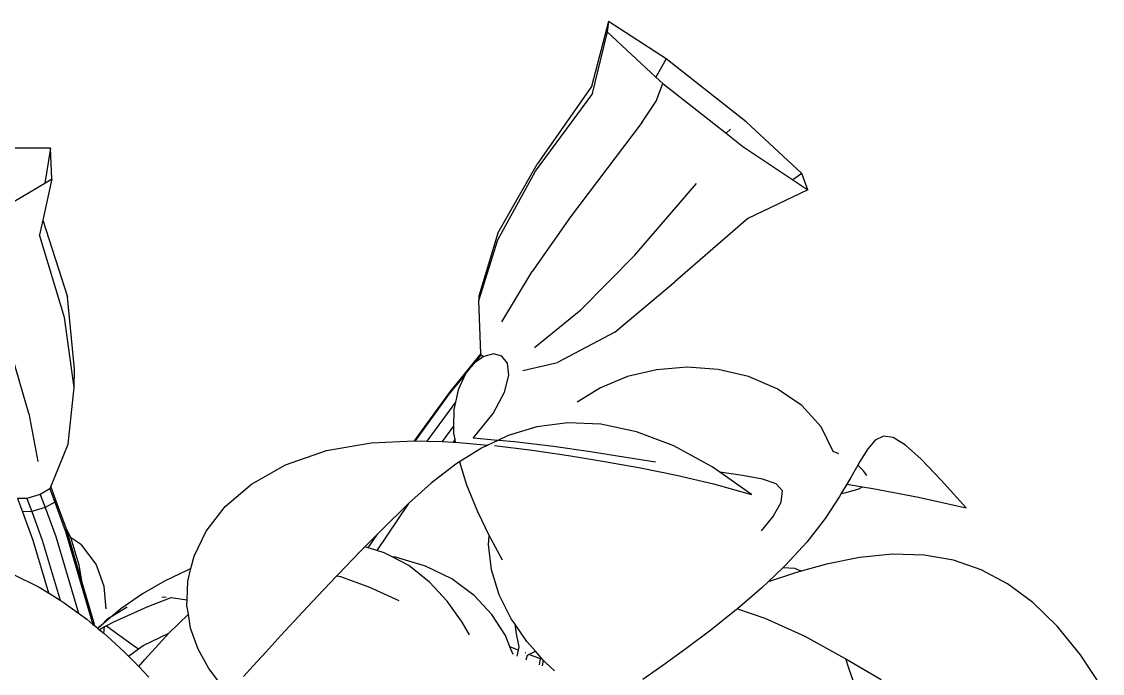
# Model space of a CAD drawing. Header units: metres. Extents: x 54.3 to 102.1, y 17 to 45.8.
# Drawn here: x 95.3906 to 95.7029, y 34.0624 to 34.2507 of the extents above; entities that cross this region are included whole.
import ezdxf

# ---------------------------------------------------------------- set-up
doc = ezdxf.new("R2010")
doc.units = ezdxf.units.M
doc.layers.add('Edges', color=7, linetype='Continuous')

# ---------------------------------------------------------------- blocks, each defined once
blk = doc.blocks.new('fr elevation')
for p, q in [((0.63816, -2.18248), (0.63323, -2.2012)), ((0.63816, -2.18248), (0.63776, -2.18541)), ((0.65479, -2.19327), (0.63816, -2.18248)), ((0.63776, -2.18541), (0.6333, -2.20364)), ((0.63776, -2.18541), (0.65184, -2.19848)), ((0.65479, -2.19327), (0.65184, -2.19848)), ((0.67793, -2.21145), (0.65479, -2.19327)), ((0.65184, -2.19848), (0.65384, -2.20034)), ((0.63323, -2.2012), (0.61753, -2.22364)), ((0.65188, -2.20544), (0.65384, -2.20034)), ((0.65384, -2.20034), (0.67217, -2.21475)), ((0.61704, -2.22569), (0.6333, -2.20364)), ((0.64785, -2.21153), (0.65188, -2.20544)), ((0.64785, -2.21153), (0.62718, -2.23887)), ((0.69402, -2.22639), (0.67793, -2.21145)), ((0.67217, -2.21475), (0.67344, -2.21357)), ((0.67217, -2.21475), (0.67698, -2.21853)), ((0.47687, -2.21908), (0.45509, -2.21907)), ((0.47687, -2.21908), (0.47519, -2.22917)), ((0.47728, -2.22794), (0.47687, -2.21908)), ((0.67698, -2.21853), (0.6914, -2.2282)), ((0.60611, -2.24358), (0.61753, -2.22364)), ((0.60617, -2.24551), (0.61704, -2.22569)), ((0.69402, -2.22639), (0.6914, -2.2282)), ((0.69575, -2.23111), (0.69402, -2.22639)), ((0.45805, -2.23928), (0.47519, -2.22917)), ((0.47728, -2.22794), (0.4746, -2.23984)), ((0.47519, -2.22917), (0.47728, -2.22794)), ((0.64575, -2.24993), (0.66358, -2.22921)), ((0.6914, -2.2282), (0.69575, -2.23111)), ((0.69575, -2.23111), (0.67838, -2.23934)), ((0.62718, -2.23887), (0.61612, -2.25469)), ((0.67838, -2.23934), (0.65742, -2.25759)), ((0.4746, -2.23984), (0.47364, -2.24408)), ((0.4746, -2.23984), (0.4818, -2.26201)), ((0.48092, -2.26801), (0.47364, -2.24408)), ((0.60611, -2.24358), (0.60063, -2.2618)), ((0.60067, -2.2631), (0.60617, -2.24551)), ((0.63014, -2.26575), (0.64575, -2.24993)), ((0.60735, -2.26926), (0.61612, -2.25469)), ((0.64001, -2.27221), (0.65742, -2.25759)), ((0.48383, -2.28291), (0.4818, -2.26201)), ((0.60063, -2.2618), (0.60067, -2.2631)), ((0.60127, -2.27839), (0.60067, -2.2631)), ((0.61676, -2.27668), (0.63014, -2.26575)), ((0.48369, -2.28816), (0.48092, -2.26801)), ((0.64001, -2.27221), (0.62338, -2.28101)), ((0.47057, -2.29574), (0.46521, -2.27708)), ((0.60127, -2.27839), (0.59846, -2.28181)), ((0.60128, -2.27879), (0.59939, -2.2811)), ((0.6019, -2.27935), (0.59939, -2.2811)), ((0.60128, -2.27879), (0.60127, -2.27839)), ((0.6019, -2.27935), (0.60128, -2.27879)), ((0.60212, -2.2792), (0.6019, -2.27935)), ((0.60492, -2.2785), (0.60212, -2.2792)), ((0.60732, -2.27914), (0.60492, -2.2785)), ((0.60895, -2.28119), (0.60732, -2.27914)), ((0.48369, -2.28816), (0.48383, -2.28291)), ((0.59846, -2.28181), (0.59225, -2.28941)), ((0.59672, -2.28439), (0.59847, -2.28218)), ((0.59847, -2.28218), (0.59846, -2.28181)), ((0.59846, -2.28181), (0.59867, -2.28195)), ((0.59867, -2.28195), (0.59847, -2.28218)), ((0.59928, -2.28118), (0.59867, -2.28195)), ((0.59939, -2.2811), (0.59928, -2.28118)), ((0.60936, -2.28467), (0.60895, -2.28119)), ((0.61341, -2.28327), (0.62338, -2.28101)), ((0.65202, -2.28306), (0.64362, -2.28504)), ((0.66084, -2.28236), (0.65202, -2.28306)), ((0.66982, -2.283), (0.66084, -2.28236)), ((0.67863, -2.28505), (0.66982, -2.283)), ((0.59672, -2.28439), (0.59229, -2.28978)), ((0.59672, -2.28439), (0.59469, -2.28883)), ((0.60813, -2.28956), (0.60936, -2.28467)), ((0.64362, -2.28504), (0.6358, -2.28825)), ((0.68686, -2.28854), (0.67863, -2.28505)), ((0.48196, -2.30453), (0.48369, -2.28816)), ((0.59225, -2.28941), (0.58195, -2.30356)), ((0.59469, -2.28883), (0.5939, -2.29239)), ((0.60482, -2.29572), (0.60813, -2.28956)), ((0.6358, -2.28825), (0.62905, -2.29246)), ((0.69402, -2.29343), (0.68686, -2.28854)), ((0.59229, -2.28978), (0.58224, -2.30357)), ((0.5939, -2.29239), (0.58567, -2.30369)), ((0.5939, -2.29239), (0.59342, -2.29457)), ((0.47057, -2.29574), (0.47316, -2.30961)), ((0.59342, -2.29457), (0.59339, -2.29948)), ((0.59904, -2.30287), (0.60482, -2.29572)), ((0.6996, -2.29958), (0.69402, -2.29343)), ((0.62638, -2.29842), (0.61746, -2.29957)), ((0.63597, -2.29881), (0.62638, -2.29842)), ((0.64621, -2.30097), (0.63597, -2.29881)), ((0.59021, -2.30384), (0.59339, -2.29948)), ((0.59339, -2.29948), (0.59337, -2.30135)), ((0.59337, -2.30135), (0.59372, -2.30324)), ((0.60917, -2.30207), (0.60616, -2.30348)), ((0.61746, -2.29957), (0.60917, -2.30207)), ((0.65699, -2.30504), (0.64621, -2.30097)), ((0.70304, -2.30673), (0.6996, -2.29958)), ((0.47691, -2.31693), (0.48196, -2.30453)), ((0.55668, -2.30643), (0.56952, -2.30418)), ((0.56952, -2.30418), (0.58195, -2.30356)), ((0.58195, -2.30356), (0.58224, -2.30357)), ((0.58224, -2.30357), (0.58567, -2.30369)), ((0.58567, -2.30369), (0.59021, -2.30384)), ((0.59021, -2.30384), (0.59321, -2.30394)), ((0.59372, -2.30324), (0.59321, -2.30394)), ((0.59321, -2.30394), (0.59385, -2.30397)), ((0.59372, -2.30324), (0.59385, -2.30397)), ((0.59385, -2.30397), (0.60331, -2.30481)), ((0.60616, -2.30348), (0.59904, -2.30287)), ((0.60331, -2.30481), (0.60142, -2.3057)), ((0.60616, -2.30348), (0.60331, -2.30481)), ((0.60516, -2.30498), (0.61604, -2.30632)), ((0.61093, -2.30388), (0.60641, -2.3035)), ((0.6222, -2.30525), (0.61093, -2.30388)), ((0.63293, -2.30681), (0.6222, -2.30525)), ((0.66815, -2.3111), (0.65699, -2.30504)), ((0.71526, -2.30344), (0.71307, -2.30593)), ((0.71762, -2.30228), (0.71526, -2.30344)), ((0.72043, -2.30267), (0.71762, -2.30228)), ((0.72397, -2.30483), (0.72043, -2.30267)), ((0.72849, -2.3089), (0.72397, -2.30483)), ((0.54477, -2.31057), (0.55668, -2.30643)), ((0.60142, -2.3057), (0.59503, -2.3097)), ((0.61604, -2.30632), (0.62661, -2.30785)), ((0.62661, -2.30785), (0.63701, -2.30954)), ((0.64312, -2.30842), (0.63293, -2.30681)), ((0.6517, -2.3098), (0.64312, -2.30842)), ((0.70472, -2.30736), (0.70304, -2.30673)), ((0.71307, -2.30593), (0.7108, -2.30956)), ((0.53499, -2.31611), (0.54477, -2.31057)), ((0.59405, -2.31032), (0.58691, -2.31582)), ((0.59503, -2.3097), (0.59405, -2.31032)), ((0.59503, -2.3097), (0.59712, -2.31632)), ((0.63701, -2.30954), (0.64736, -2.31139)), ((0.64736, -2.31139), (0.65781, -2.31351)), ((0.6703, -2.31261), (0.66815, -2.3111)), ((0.70978, -2.31134), (0.70816, -2.31418)), ((0.71018, -2.31067), (0.70978, -2.31134)), ((0.7108, -2.30956), (0.71018, -2.31067)), ((0.71181, -2.31228), (0.71018, -2.31067)), ((0.73427, -2.31496), (0.72849, -2.3089)), ((0.65781, -2.31351), (0.66848, -2.31601)), ((0.67689, -2.31358), (0.6703, -2.31261)), ((0.67946, -2.31907), (0.6703, -2.31261)), ((0.68262, -2.31463), (0.67689, -2.31358)), ((0.68664, -2.31598), (0.68262, -2.31463)), ((0.70816, -2.31418), (0.707, -2.31613)), ((0.71277, -2.31366), (0.71181, -2.31228)), ((0.47668, -2.31749), (0.47392, -2.31909)), ((0.47668, -2.31749), (0.47691, -2.31693)), ((0.47668, -2.31749), (0.47809, -2.32132)), ((0.47691, -2.31693), (0.47812, -2.32021)), ((0.52739, -2.32262), (0.53499, -2.31611)), ((0.58691, -2.31582), (0.58038, -2.32168)), ((0.59712, -2.31632), (0.60032, -2.32406)), ((0.66848, -2.31601), (0.67946, -2.31907)), ((0.68848, -2.31809), (0.68664, -2.31598)), ((0.707, -2.31613), (0.70538, -2.31885)), ((0.70687, -2.31849), (0.71051, -2.31745)), ((0.707, -2.31613), (0.71158, -2.31689)), ((0.71051, -2.31745), (0.71158, -2.31689)), ((0.71158, -2.31689), (0.71453, -2.31737)), ((0.71453, -2.31737), (0.72779, -2.31988)), ((0.74153, -2.32293), (0.73427, -2.31496)), ((0.47004, -2.32024), (0.46732, -2.32027)), ((0.46732, -2.32027), (0.46873, -2.32409)), ((0.47392, -2.31909), (0.47004, -2.32024)), ((0.47004, -2.32024), (0.47145, -2.32406)), ((0.47392, -2.31909), (0.47533, -2.32291)), ((0.47812, -2.32021), (0.47809, -2.32132)), ((0.47812, -2.32021), (0.48125, -2.3287)), ((0.68802, -2.32131), (0.68848, -2.31809)), ((0.70489, -2.31968), (0.70073, -2.32605)), ((0.70538, -2.31885), (0.70489, -2.31968)), ((0.70538, -2.31885), (0.70687, -2.31849)), ((0.72779, -2.31988), (0.74153, -2.32293)), ((0.47145, -2.32406), (0.46873, -2.32409)), ((0.46873, -2.32409), (0.47176, -2.3323)), ((0.47533, -2.32291), (0.47145, -2.32406)), ((0.47145, -2.32406), (0.47449, -2.33231)), ((0.47809, -2.32132), (0.47533, -2.32291)), ((0.47533, -2.32291), (0.47841, -2.33126)), ((0.47809, -2.32132), (0.4812, -2.32977)), ((0.52189, -2.32969), (0.52739, -2.32262)), ((0.58038, -2.32168), (0.57118, -2.33528)), ((0.57982, -2.32219), (0.5729, -2.329)), ((0.58038, -2.32168), (0.57982, -2.32219)), ((0.60032, -2.32406), (0.6037, -2.33102)), ((0.68573, -2.32543), (0.68802, -2.32131)), ((0.68235, -2.32965), (0.68573, -2.32543)), ((0.70073, -2.32605), (0.69551, -2.33286)), ((0.4812, -2.32977), (0.48914, -2.35662)), ((0.48125, -2.3287), (0.48581, -2.34412)), ((0.48125, -2.3287), (0.48264, -2.33157)), ((0.51835, -2.33697), (0.52189, -2.32969)), ((0.5729, -2.329), (0.57139, -2.33053)), ((0.47176, -2.3323), (0.47627, -2.34755)), ((0.47449, -2.33231), (0.47961, -2.34962)), ((0.47841, -2.33126), (0.48494, -2.35338)), ((0.4858, -2.33366), (0.48264, -2.33157)), ((0.48264, -2.33157), (0.48273, -2.33176)), ((0.48273, -2.33176), (0.48501, -2.3394)), ((0.57139, -2.33053), (0.56774, -2.33424)), ((0.56868, -2.33452), (0.57139, -2.33053)), ((0.60346, -2.33355), (0.6037, -2.33102)), ((0.6037, -2.33102), (0.60402, -2.33168)), ((0.60402, -2.33168), (0.60744, -2.33802)), ((0.69551, -2.33286), (0.68932, -2.33957)), ((0.49003, -2.33919), (0.4858, -2.33366)), ((0.56629, -2.33571), (0.55999, -2.34223)), ((0.56774, -2.33424), (0.56629, -2.33571)), ((0.56868, -2.33452), (0.56774, -2.33424)), ((0.57118, -2.33528), (0.56868, -2.33452)), ((0.57335, -2.33593), (0.57118, -2.33528)), ((0.57565, -2.33714), (0.57335, -2.33593)), ((0.60434, -2.34083), (0.60346, -2.33355)), ((0.7202, -2.33636), (0.71068, -2.33732)), ((0.72936, -2.33661), (0.7202, -2.33636)), ((0.73786, -2.33809), (0.72936, -2.33661)), ((0.48501, -2.3394), (0.48581, -2.34412)), ((0.49239, -2.3457), (0.49003, -2.33919)), ((0.51747, -2.34053), (0.51835, -2.33697)), ((0.57655, -2.33725), (0.57565, -2.33714)), ((0.58046, -2.33966), (0.57565, -2.33714)), ((0.58523, -2.3398), (0.57655, -2.33725)), ((0.58645, -2.34439), (0.58046, -2.33966)), ((0.68932, -2.33957), (0.68858, -2.34027)), ((0.7012, -2.33922), (0.69382, -2.34126)), ((0.71068, -2.33732), (0.7012, -2.33922)), ((0.74587, -2.34084), (0.73786, -2.33809)), ((0.46576, -2.34202), (0.47362, -2.34592)), ((0.51646, -2.34094), (0.50984, -2.34413)), ((0.51747, -2.34053), (0.51646, -2.34094)), ((0.51656, -2.34419), (0.51747, -2.34053)), ((0.55964, -2.3426), (0.55402, -2.3485)), ((0.55999, -2.34223), (0.55964, -2.3426)), ((0.55964, -2.3426), (0.56068, -2.34284)), ((0.56068, -2.34284), (0.56907, -2.34588)), ((0.59283, -2.34352), (0.58523, -2.3398)), ((0.60658, -2.34805), (0.60434, -2.34083)), ((0.68858, -2.34027), (0.68427, -2.34435)), ((0.69186, -2.3418), (0.68427, -2.34435)), ((0.69203, -2.34047), (0.68858, -2.34027)), ((0.69382, -2.34126), (0.69186, -2.3418)), ((0.69382, -2.34126), (0.69203, -2.34047)), ((0.7535, -2.34489), (0.74587, -2.34084)), ((0.47362, -2.34592), (0.47627, -2.34755)), ((0.48581, -2.34412), (0.48929, -2.3559)), ((0.49299, -2.35214), (0.49239, -2.3457)), ((0.50984, -2.34413), (0.50346, -2.34779)), ((0.51637, -2.34951), (0.51656, -2.34419)), ((0.56907, -2.34588), (0.57754, -2.34978)), ((0.59154, -2.34991), (0.58645, -2.34439)), ((0.59927, -2.34825), (0.59283, -2.34352)), ((0.68427, -2.34435), (0.68243, -2.34609)), ((0.76083, -2.35033), (0.7535, -2.34489)), ((0.47627, -2.34755), (0.47961, -2.34962)), ((0.50346, -2.34779), (0.4972, -2.35212)), ((0.51164, -2.34894), (0.50468, -2.35165)), ((0.50908, -2.34863), (0.51028, -2.34877)), ((0.51164, -2.34894), (0.5117, -2.34891)), ((0.5117, -2.34891), (0.51637, -2.34951)), ((0.55402, -2.3485), (0.54848, -2.35441)), ((0.60447, -2.35377), (0.59927, -2.34825)), ((0.61002, -2.355), (0.60658, -2.34805)), ((0.68243, -2.34609), (0.67539, -2.35213)), ((0.47961, -2.34962), (0.48085, -2.35039)), ((0.48085, -2.35039), (0.48494, -2.35338)), ((0.49476, -2.35417), (0.49899, -2.35159)), ((0.4972, -2.35212), (0.49476, -2.35417)), ((0.50468, -2.35165), (0.4951, -2.35598)), ((0.51631, -2.35114), (0.51637, -2.34951)), ((0.51672, -2.35371), (0.51631, -2.35114)), ((0.59587, -2.35602), (0.59154, -2.34991)), ((0.67539, -2.35213), (0.67512, -2.35236)), ((0.67539, -2.35213), (0.68334, -2.35481)), ((0.76786, -2.35718), (0.76083, -2.35033)), ((0.48494, -2.35338), (0.4874, -2.35517)), ((0.4874, -2.35517), (0.48914, -2.35662)), ((0.49476, -2.35417), (0.49146, -2.35694)), ((0.49146, -2.35694), (0.49344, -2.35497)), ((0.49344, -2.35497), (0.49476, -2.35417)), ((0.51105, -2.35913), (0.51672, -2.35371)), ((0.51737, -2.35769), (0.51672, -2.35371)), ((0.54848, -2.35441), (0.54345, -2.35984)), ((0.60837, -2.35989), (0.60447, -2.35377)), ((0.61103, -2.35646), (0.61002, -2.355)), ((0.67512, -2.35236), (0.66771, -2.35827)), ((0.68334, -2.35481), (0.69489, -2.36008)), ((0.48914, -2.35662), (0.48956, -2.35696)), ((0.48929, -2.3559), (0.48956, -2.35696)), ((0.48956, -2.35696), (0.49053, -2.35777)), ((0.49084, -2.35746), (0.49053, -2.35777)), ((0.49053, -2.35777), (0.49058, -2.35782)), ((0.49058, -2.35782), (0.49146, -2.35694)), ((0.49058, -2.35782), (0.49103, -2.35819)), ((0.49146, -2.35694), (0.49084, -2.35746)), ((0.49249, -2.35739), (0.49103, -2.35819)), ((0.49103, -2.35819), (0.49227, -2.35922)), ((0.49227, -2.35922), (0.49249, -2.35739)), ((0.49304, -2.3571), (0.49249, -2.35739)), ((0.4951, -2.35598), (0.49304, -2.3571)), ((0.49304, -2.3571), (0.49554, -2.35892)), ((0.51954, -2.36377), (0.51737, -2.35769)), ((0.59793, -2.35966), (0.59587, -2.35602)), ((0.61103, -2.35646), (0.61147, -2.35933)), ((0.61452, -2.36155), (0.61103, -2.35646)), ((0.66771, -2.35827), (0.66051, -2.3637)), ((0.77458, -2.36545), (0.76786, -2.35718)), ((0.49227, -2.35922), (0.49321, -2.36)), ((0.49321, -2.36), (0.4982, -2.3646)), ((0.49554, -2.35892), (0.50047, -2.36248)), ((0.50368, -2.36274), (0.51105, -2.35913)), ((0.50409, -2.3668), (0.51105, -2.35913)), ((0.54345, -2.35984), (0.53907, -2.36464)), ((0.60967, -2.3631), (0.60837, -2.35989)), ((0.61147, -2.35933), (0.612, -2.36213)), ((0.61705, -2.3644), (0.61452, -2.36155)), ((0.69489, -2.36008), (0.70638, -2.36638)), ((0.4982, -2.3646), (0.49944, -2.36585)), ((0.49944, -2.36585), (0.50232, -2.36374)), ((0.50047, -2.36248), (0.50232, -2.36374)), ((0.50232, -2.36374), (0.50368, -2.36274)), ((0.52263, -2.36936), (0.51954, -2.36377)), ((0.53907, -2.36464), (0.53543, -2.36865)), ((0.6118, -2.36402), (0.60967, -2.3631)), ((0.61058, -2.36537), (0.60967, -2.3631)), ((0.612, -2.3641), (0.61164, -2.3658)), ((0.612, -2.3641), (0.6118, -2.36402)), ((0.612, -2.36213), (0.61221, -2.36312)), ((0.61221, -2.36312), (0.612, -2.3641)), ((0.61515, -2.36532), (0.61705, -2.3644)), ((0.6193, -2.36694), (0.61705, -2.3644)), ((0.66051, -2.3637), (0.65386, -2.3685)), ((0.49944, -2.36585), (0.50226, -2.36867)), ((0.50241, -2.36884), (0.50409, -2.3668)), ((0.61425, -2.36498), (0.61403, -2.36489)), ((0.61439, -2.36686), (0.6147, -2.36554)), ((0.6147, -2.36554), (0.61515, -2.36532)), ((0.61853, -2.36663), (0.61515, -2.36532)), ((0.61824, -2.36835), (0.61853, -2.36663)), ((0.6193, -2.36694), (0.619, -2.36864)), ((0.61992, -2.36764), (0.6193, -2.36694)), ((0.62256, -2.37001), (0.61992, -2.36764)), ((0.70638, -2.36638), (0.70675, -2.3666)), ((0.70764, -2.36931), (0.70675, -2.3666)), ((0.70675, -2.3666), (0.71694, -2.37258)), ((0.7809, -2.37506), (0.77458, -2.36545)), ((0.50226, -2.36867), (0.50241, -2.36884)), ((0.50241, -2.36884), (0.50528, -2.37192)), ((0.52648, -2.37447), (0.52263, -2.36936)), ((0.53543, -2.36865), (0.53266, -2.3717)), ((0.65386, -2.3685), (0.64808, -2.37252)), ((0.71103, -2.37892), (0.70764, -2.36931))]:
    blk.add_line(p, q)

msp = doc.modelspace()

# ---------------------------------------------------------------- block references
at = {"layer": 'Edges'}
msp.add_blockref('fr elevation', (94.92205, 36.43321), dxfattribs=at)

doc.saveas('drawing.dxf')
